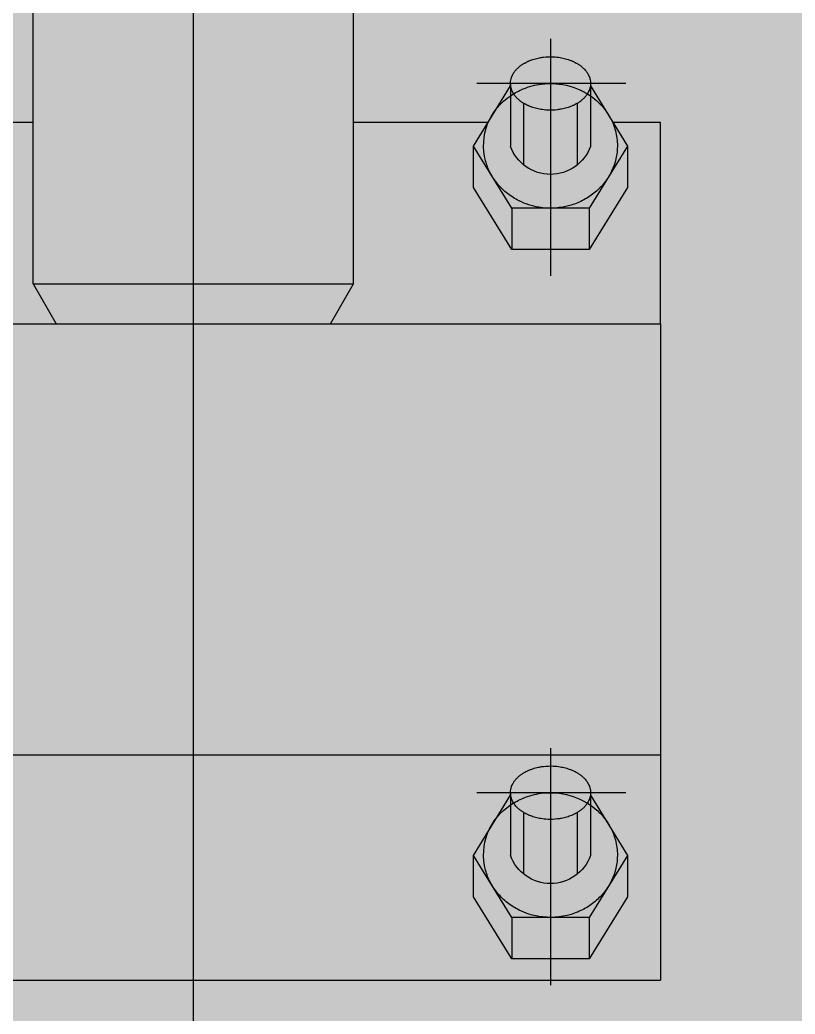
# Model space of a CAD drawing. Header units: millimetres. Extents: x 23077 to 36984, y -3880 to 22709.
# Drawn here: x 24560 to 24618.1, y 9001.3 to 9075.7 of the extents above; entities that cross this region are included whole.
import ezdxf

# ---------------------------------------------------------------- set-up
doc = ezdxf.new("R2010")
doc.units = ezdxf.units.MM
doc.set_wipeout_variables(frame=1)
doc.layers.add('LTM-1160-2', color=251, linetype='Continuous')
doc.layers.add('LTM-1160-2 Штрих', color=41, linetype='Continuous', lineweight=15)

# ---------------------------------------------------------------- blocks, each defined once
blk = doc.blocks.new('BLOCK-20160220.15365116')
at = {"color": 0, "linetype": 'ByBlock', "lineweight": -2, "transparency": 16777216}
blk.add_wipeout([(8535.082, 2429.14), (8535.082, 2429.14), (8527.854, 2433.293), (8520.089, 2436.327), (8511.96, 2438.175), (8503.647, 2438.795), (7678.888, 2438.795), (7678.888, 2438.795), (7658.494, 2434.95), (7640.902, 2423.942), (7628.526, 2407.283), (7623.066, 2387.261), (7623.066, 2387.261), (7586.426, 1929.262), (7586.426, 1929.262), (7588.705, 1908.39), (7598.51, 1889.825), (7614.464, 1876.175), (7634.322, 1869.36), (4949.049, 1872.295), (4949.049, 2130.795), (4580, 2130.795), (4709.285, 2615.795), (4715.049, 2615.795), (4715.049, 2805.795), (4845.049, 2805.795), (4845.049, 2865.795), (4985.049, 2865.795), (4985.049, 2805.795), (5115.049, 2805.795), (5115.049, 2615.795), (6380.049, 2615.795), (6380.049, 2791.424), (6490.049, 2791.424), (6490.049, 2615.795), (8609.399, 2615.795), (8619.564, 2615.795), (8634.564, 2615.795), (8634.564, 2545.795), (8638.312, 2564.095), (8668.623, 2451.364), (8555.084, 2404.922)], dxfattribs=at)
at = {"layer": 'LTM-1160-2 Штрих', "extrusion": (0, 0, -1)}
h = blk.add_hatch(color=256, dxfattribs=at)
h.dxf.hatch_style = 1
h.paths.add_polyline_path([(-4580, 2130.795), (-4709.285, 2615.795), (-4715.049, 2615.795), (-4715.049, 2805.795), (-4845.049, 2805.795), (-4845.049, 2865.795), (-4985.049, 2865.795), (-4985.049, 2805.795), (-5115.049, 2805.795), (-5115.049, 2615.795), (-6380.049, 2615.795), (-6380.049, 2791.424), (-6490.049, 2791.424), (-6490.049, 2615.795), (-8609.399, 2615.795), (-8619.564, 2615.795), (-8634.564, 2615.795), (-8634.564, 2545.795), (-8638.312, 2564.095), (-8668.623, 2451.364), (-8733.328, 2451.364), (-8918.901, 1758.795), (-8854.091, 1758.795), (-8855.536, 1753.795), (-8920.241, 1753.795), (-8920.154, 1308.795), (-8867.049, 1308.795), (-8867.049, 1095.795), (-8868.108, 1095.795), (-8868.108, 1094.295), (-8832.339, 1040.795), (-7716.021, 1040.795), (-7419.392, 1500.092), (-5311.049, 1500.092), (-5311.049, 1706.202), (-5311.049, 1870.092), (-4949.049, 1872.295), (-4949.049, 2130.795)])
edge = h.paths.add_edge_path(flags=16)
edge.add_arc((-8570.511, 1862.796), 126, 165, 238.45702, ccw=False)
edge.add_line((-8692.218, 1895.407), (-8557.739, 2397.289))
edge.add_line((-8557.739, 2397.289), (-8555.058, 2404.997))
edge.add_line((-8555.058, 2404.997), (-8560.623, 2335.484))
edge.add_arc((-8333.659, 2248.792), 242.957, 159.09487, 173.15807)
edge.add_line((-8574.886, 2277.735), (-8584.121, 2167.578))
edge.add_arc((-8300.831, 2149.53), 283.865, 176.35472, 190.82517)
edge.add_line((-8579.644, 2096.217), (-8602.563, 1807.004))
edge.add_arc((-8638.449, 1809.856), 36, 320.76907, 355.45645, ccw=False)
edge.add_line((-8610.564, 1787.088), (-8636.426, 1755.412))
edge = h.paths.add_edge_path(flags=16)
edge.add_line((-8620.09, 1746.96), (-8596.636, 1775.685))
edge.add_ellipse((-8638.465, 1809.838), major_axis=(-54, 0), ratio=1, start_angle=140.76907, end_angle=175.45645)
edge.add_line((-8584.634, 1805.56), (-8565.041, 2052.847))
edge.add_line((-8565.041, 2052.847), (-8535.492, 1995.402))
edge.add_line((-8535.492, 1995.402), (-8517.786, 1990.986))
edge.add_ellipse((-10907.769, 2401.603), major_axis=(-2425, 0), ratio=1, start_angle=170.251325, end_angle=180.661574)
edge.add_line((-8482.93, 2429.603), (-8500.908, 2428.022))
edge.add_ellipse((-7967.303, 1994.228), major_axis=(-687.685, 0), ratio=1, start_angle=320.890575, end_angle=326.291815)
edge.add_line((-8539.371, 2375.868), (-8535.082, 2429.14))
edge.add_ellipse((-8503.647, 2382.795), major_axis=(-56, 0), ratio=1, start_angle=270, end_angle=304.14888, ccw=False)
edge.add_line((-8503.647, 2438.795), (-7678.888, 2438.795))
edge.add_ellipse((-7678.888, 2382.795), major_axis=(-56, 0), ratio=1, start_angle=184.57392, end_angle=270, ccw=False)
edge.add_line((-7623.066, 2387.261), (-7586.426, 1929.262))
edge.add_ellipse((-7642.248, 1924.796), major_axis=(-56, 0), ratio=1, start_angle=98.13636, end_angle=184.57392, ccw=False)
edge.add_line((-7634.322, 1869.36), (-8552.678, 1738.064))
edge.add_ellipse((-8570.511, 1862.796), major_axis=(-126, 0), ratio=1, start_angle=66.82853, end_angle=98.13636, ccw=False)
at = {"color": 0, "linetype": 'ByBlock', "lineweight": -2, "transparency": 16777216}
for p, q in [((7590.449, 2527.606), (7590.449, 2735.878)), ((7578.456, 2585.295), (7578.456, 2623.795)), ((7578.456, 2585.295), (7578.456, 2623.795)), ((7578.456, 2585.295), (7578.456, 2623.795)), ((7578.456, 2585.295), (7578.456, 2623.795)), ((7602.456, 2585.295), (7602.456, 2623.795)), ((7602.456, 2585.295), (7602.456, 2623.795)), ((7602.456, 2585.295), (7602.456, 2623.795)), ((7602.456, 2585.295), (7602.456, 2623.795)), ((7563.699, 2603.616), (7563.699, 2585.894)), ((7563.699, 2603.616), (7563.699, 2585.894)), ((7563.699, 2603.616), (7563.699, 2585.894)), ((7563.699, 2603.616), (7563.699, 2585.894)), ((7563.7, 2603.629), (7563.7, 2585.907)), ((7563.7, 2603.629), (7563.7, 2585.907)), ((7558.067, 2600.295), (7569.221, 2600.295)), ((7558.067, 2600.295), (7569.221, 2600.295)), ((7560.699, 2600.295), (7560.699, 2595.601)), ((7560.699, 2600.295), (7560.699, 2595.601)), ((7560.699, 2600.295), (7560.699, 2595.601)), ((7560.699, 2600.295), (7560.699, 2595.601)), ((7563.7, 2600.895), (7563.7, 2598.601)), ((7563.7, 2600.895), (7563.7, 2598.601)), ((7566.699, 2600.295), (7566.699, 2595.601)), ((7566.699, 2600.295), (7566.699, 2595.601)), ((7566.699, 2600.295), (7566.699, 2595.601)), ((7566.699, 2600.295), (7566.699, 2595.601)), ((7560.699, 2600.112), (7557.925, 2595.601)), ((7560.699, 2600.112), (7557.925, 2595.601)), ((7560.699, 2600.112), (7557.925, 2595.601)), ((7560.699, 2600.112), (7557.925, 2595.601)), ((7569.475, 2595.601), (7566.699, 2600.113)), ((7569.475, 2595.601), (7566.699, 2600.113)), ((7569.475, 2595.601), (7566.699, 2600.113)), ((7569.475, 2595.601), (7566.699, 2600.113)), ((7561.699, 2598.805), (7561.699, 2594.192)), ((7561.699, 2598.805), (7561.699, 2594.192)), ((7561.699, 2598.805), (7561.699, 2594.192)), ((7561.699, 2598.805), (7561.699, 2594.192)), ((7565.699, 2594.191), (7565.699, 2598.763)), ((7565.699, 2594.191), (7565.699, 2598.763)), ((7565.699, 2594.191), (7565.699, 2598.763)), ((7565.699, 2594.191), (7565.699, 2598.763)), ((7563.7, 2598.601), (7563.7, 2595.601)), ((7563.7, 2598.601), (7563.7, 2595.601)), ((7555.449, 2597.382), (7559.02, 2597.382)), ((7555.449, 2582.295), (7555.449, 2597.382)), ((7555.449, 2597.382), (7559.02, 2597.382)), ((7555.449, 2582.295), (7555.449, 2597.382)), ((7555.449, 2582.295), (7555.449, 2597.382)), ((7555.449, 2597.382), (7559.02, 2597.382)), ((7555.449, 2582.295), (7555.449, 2597.382)), ((7555.449, 2597.382), (7559.02, 2597.382)), ((7568.379, 2597.382), (7578.449, 2597.382)), ((7568.379, 2597.382), (7578.449, 2597.382)), ((7568.379, 2597.382), (7578.449, 2597.382)), ((7568.379, 2597.382), (7578.449, 2597.382)), ((7602.449, 2597.382), (7609.02, 2597.382)), ((7602.449, 2597.382), (7609.02, 2597.382)), ((7602.449, 2597.382), (7609.02, 2597.382)), ((7602.449, 2597.382), (7609.02, 2597.382)), ((7557.925, 2595.601), (7557.925, 2592.501)), ((7557.925, 2595.601), (7560.812, 2590.959)), ((7557.925, 2595.601), (7557.925, 2592.501)), ((7557.925, 2595.601), (7560.812, 2590.959)), ((7557.925, 2595.601), (7560.812, 2590.959)), ((7557.925, 2595.601), (7557.925, 2592.501)), ((7557.925, 2595.601), (7560.812, 2590.959)), ((7557.925, 2595.601), (7557.925, 2592.501)), ((7563.7, 2595.601), (7563.7, 2592.601)), ((7563.7, 2595.601), (7563.7, 2592.601)), ((7566.587, 2590.959), (7569.475, 2595.601)), ((7566.587, 2590.959), (7569.475, 2595.601)), ((7566.587, 2590.959), (7569.475, 2595.601)), ((7566.587, 2590.959), (7569.475, 2595.601)), ((7569.475, 2592.501), (7569.475, 2595.601)), ((7569.475, 2592.501), (7569.475, 2595.601)), ((7569.475, 2592.501), (7569.475, 2595.601)), ((7569.475, 2592.501), (7569.475, 2595.601)), ((7557.925, 2592.501), (7560.812, 2587.859)), ((7557.925, 2592.501), (7560.812, 2587.859)), ((7557.925, 2592.501), (7560.812, 2587.859)), ((7557.925, 2592.501), (7560.812, 2587.859)), ((7563.7, 2592.601), (7563.7, 2590.359)), ((7563.7, 2592.601), (7563.7, 2590.359)), ((7566.587, 2587.859), (7569.475, 2592.501)), ((7566.587, 2587.859), (7569.475, 2592.501)), ((7566.587, 2587.859), (7569.475, 2592.501)), ((7566.587, 2587.859), (7569.475, 2592.501)), ((7560.812, 2590.959), (7560.812, 2587.859)), ((7560.812, 2590.959), (7566.587, 2590.959)), ((7560.812, 2590.959), (7560.812, 2587.859)), ((7560.812, 2590.959), (7566.587, 2590.959)), ((7560.812, 2590.959), (7566.587, 2590.959)), ((7560.812, 2590.959), (7560.812, 2587.859)), ((7560.812, 2590.959), (7566.587, 2590.959)), ((7560.812, 2590.959), (7560.812, 2587.859)), ((7566.587, 2590.959), (7566.587, 2587.859)), ((7566.587, 2590.959), (7566.587, 2587.859)), ((7566.587, 2590.959), (7566.587, 2587.859)), ((7566.587, 2590.959), (7566.587, 2587.859)), ((7560.812, 2587.859), (7566.587, 2587.859)), ((7560.812, 2587.859), (7566.587, 2587.859)), ((7560.812, 2587.859), (7566.587, 2587.859)), ((7560.812, 2587.859), (7566.587, 2587.859)), ((7580.188, 2582.295), (7578.456, 2585.295)), ((7602.456, 2585.295), (7578.456, 2585.295)), ((7580.188, 2582.295), (7578.456, 2585.295)), ((7602.456, 2585.295), (7578.456, 2585.295)), ((7602.456, 2585.295), (7578.456, 2585.295)), ((7580.188, 2582.295), (7578.456, 2585.295)), ((7602.456, 2585.295), (7578.456, 2585.295)), ((7580.188, 2582.295), (7578.456, 2585.295)), ((7602.456, 2585.295), (7600.724, 2582.295)), ((7602.456, 2585.295), (7600.724, 2582.295)), ((7602.456, 2585.295), (7600.724, 2582.295)), ((7602.456, 2585.295), (7600.724, 2582.295)), ((7625.449, 2582.295), (7555.449, 2582.295)), ((7555.449, 2582.295), (7555.449, 2533.153)), ((7625.449, 2582.295), (7555.449, 2582.295)), ((7555.449, 2582.295), (7555.449, 2533.153)), ((7555.449, 2582.295), (7555.449, 2533.153)), ((7625.449, 2582.295), (7555.449, 2582.295)), ((7555.449, 2582.295), (7555.449, 2533.153)), ((7625.449, 2582.295), (7555.449, 2582.295)), ((7600.724, 2582.295), (7580.188, 2582.295)), ((7600.724, 2582.295), (7580.188, 2582.295)), ((7600.724, 2582.295), (7580.188, 2582.295)), ((7600.724, 2582.295), (7580.188, 2582.295)), ((7563.699, 2550.529), (7563.699, 2532.807)), ((7563.699, 2550.529), (7563.699, 2532.807)), ((7563.699, 2550.516), (7563.699, 2532.794)), ((7563.699, 2550.516), (7563.699, 2532.794)), ((7625.449, 2550.038), (7555.449, 2550.038)), ((7625.449, 2550.038), (7555.449, 2550.038)), ((7625.449, 2550.038), (7555.449, 2550.038)), ((7625.449, 2550.038), (7555.449, 2550.038)), ((7563.699, 2547.795), (7563.699, 2545.501)), ((7563.699, 2547.795), (7563.699, 2545.501)), ((7560.699, 2547.012), (7557.924, 2542.501)), ((7560.699, 2547.012), (7557.924, 2542.501)), ((7560.699, 2547.012), (7557.924, 2542.501)), ((7560.699, 2547.012), (7557.924, 2542.501)), ((7558.066, 2547.195), (7569.221, 2547.195)), ((7558.066, 2547.195), (7569.221, 2547.195)), ((7560.699, 2547.195), (7560.699, 2542.501)), ((7560.699, 2547.195), (7560.699, 2542.501)), ((7560.699, 2547.195), (7560.699, 2542.501)), ((7560.699, 2547.195), (7560.699, 2542.501)), ((7566.699, 2547.195), (7566.699, 2542.501)), ((7566.699, 2547.195), (7566.699, 2542.501)), ((7566.699, 2547.195), (7566.699, 2542.501)), ((7566.699, 2547.195), (7566.699, 2542.501)), ((7569.474, 2542.501), (7566.699, 2547.013)), ((7569.474, 2542.501), (7566.699, 2547.013)), ((7569.474, 2542.501), (7566.699, 2547.013)), ((7569.474, 2542.501), (7566.699, 2547.013)), ((7561.699, 2545.705), (7561.699, 2541.092)), ((7561.699, 2545.705), (7561.699, 2541.092)), ((7561.699, 2545.705), (7561.699, 2541.092)), ((7561.699, 2545.705), (7561.699, 2541.092)), ((7563.699, 2545.501), (7563.699, 2542.501)), ((7563.699, 2545.501), (7563.699, 2542.501)), ((7565.699, 2541.091), (7565.699, 2545.663)), ((7565.699, 2541.091), (7565.699, 2545.663)), ((7565.699, 2541.091), (7565.699, 2545.663)), ((7565.699, 2541.091), (7565.699, 2545.663)), ((7557.924, 2542.501), (7557.924, 2539.401)), ((7557.924, 2542.501), (7560.812, 2537.859)), ((7557.924, 2542.501), (7557.924, 2539.401)), ((7557.924, 2542.501), (7560.812, 2537.859)), ((7557.924, 2542.501), (7560.812, 2537.859)), ((7557.924, 2542.501), (7557.924, 2539.401)), ((7557.924, 2542.501), (7560.812, 2537.859)), ((7557.924, 2542.501), (7557.924, 2539.401)), ((7563.699, 2542.501), (7563.699, 2539.501)), ((7563.699, 2542.501), (7563.699, 2539.501)), ((7566.587, 2537.859), (7569.474, 2542.501)), ((7566.587, 2537.859), (7569.474, 2542.501)), ((7566.587, 2537.859), (7569.474, 2542.501)), ((7566.587, 2537.859), (7569.474, 2542.501)), ((7569.474, 2539.401), (7569.474, 2542.501)), ((7569.474, 2539.401), (7569.474, 2542.501)), ((7569.474, 2539.401), (7569.474, 2542.501)), ((7569.474, 2539.401), (7569.474, 2542.501)), ((7557.924, 2539.401), (7560.812, 2534.759)), ((7557.924, 2539.401), (7560.812, 2534.759)), ((7557.924, 2539.401), (7560.812, 2534.759)), ((7557.924, 2539.401), (7560.812, 2534.759)), ((7563.699, 2539.501), (7563.699, 2537.259)), ((7563.699, 2539.501), (7563.699, 2537.259)), ((7566.587, 2534.759), (7569.474, 2539.401)), ((7566.587, 2534.759), (7569.474, 2539.401)), ((7566.587, 2534.759), (7569.474, 2539.401)), ((7566.587, 2534.759), (7569.474, 2539.401)), ((7560.812, 2537.859), (7560.812, 2534.759)), ((7560.812, 2537.859), (7566.587, 2537.859)), ((7560.812, 2537.859), (7560.812, 2534.759)), ((7560.812, 2537.859), (7566.587, 2537.859)), ((7560.812, 2537.859), (7566.587, 2537.859)), ((7560.812, 2537.859), (7560.812, 2534.759)), ((7560.812, 2537.859), (7566.587, 2537.859)), ((7560.812, 2537.859), (7560.812, 2534.759)), ((7566.587, 2537.859), (7566.587, 2534.759)), ((7566.587, 2537.859), (7566.587, 2534.759)), ((7566.587, 2537.859), (7566.587, 2534.759)), ((7566.587, 2537.859), (7566.587, 2534.759)), ((7560.812, 2534.759), (7566.587, 2534.759)), ((7560.812, 2534.759), (7566.587, 2534.759)), ((7560.812, 2534.759), (7566.587, 2534.759)), ((7560.812, 2534.759), (7566.587, 2534.759)), ((7625.449, 2533.153), (7555.449, 2533.153)), ((7625.449, 2533.153), (7555.449, 2533.153)), ((7625.449, 2533.153), (7555.449, 2533.153)), ((7625.449, 2533.153), (7555.449, 2533.153))]:
    blk.add_line(p, q, dxfattribs=at)
for points in [[(7566.699, 2600.295, 0.026396), (7566.692, 2600.436, 0.038394), (7566.654, 2600.643, 0.012852), (7566.633, 2600.713, 0.012429), (7566.609, 2600.781, 0.023813), (7566.552, 2600.915, 0.0231), (7566.48, 2601.046, 0.011148), (7566.438, 2601.111, 0.010685), (7566.394, 2601.175, 0.010241), (7566.347, 2601.236, 0.009821), (7566.297, 2601.295, 0.010119), (7566.242, 2601.357, 0.009693), (7566.184, 2601.416, 0.009276), (7566.124, 2601.473, 0.00887), (7566.061, 2601.528, 0.00848), (7565.997, 2601.581, 0.008728), (7565.927, 2601.635, 0.008392), (7565.854, 2601.687, 0.008061), (7565.78, 2601.736, 0.007738), (7565.705, 2601.783, 0.007425), (7565.628, 2601.827, 0.015061), (7565.46, 2601.915, 0.007125), (7565.374, 2601.955, 0.00689), (7565.287, 2601.992, 0.01351), (7565.106, 2602.062, 0.013145), (7564.917, 2602.123, 0.012512), (7564.725, 2602.175, 0.01241), (7564.524, 2602.218, 0.017968), (7564.22, 2602.265, 0.041), (7563.49, 2602.291, 0.029294), (7562.975, 2602.236, 0.012158), (7562.773, 2602.198, 0.012344), (7562.577, 2602.15, 0.012719), (7562.386, 2602.094, 0.013363), (7562.199, 2602.027, 0.00666), (7562.111, 2601.992, 0.00689), (7562.024, 2601.955, 0.007125), (7561.939, 2601.915, 0.014898), (7561.771, 2601.827, 0.007425), (7561.694, 2601.783, 0.007738), (7561.618, 2601.736, 0.008061), (7561.544, 2601.687, 0.008392), (7561.472, 2601.635, 0.008728), (7561.401, 2601.581, 0.00848), (7561.337, 2601.528, 0.00887), (7561.275, 2601.473, 0.009276), (7561.215, 2601.416, 0.009693), (7561.157, 2601.357, 0.019806), (7561.052, 2601.236, 0.010241), (7561.005, 2601.175, 0.010685), (7560.96, 2601.111, 0.011148), (7560.919, 2601.046, 0.02284), (7560.847, 2600.915, 0.023565), (7560.789, 2600.781, 0.012429), (7560.765, 2600.713, 0.025463), (7560.728, 2600.574, 0.038531), (7560.701, 2600.366, 0.065886), (7560.728, 2600.016, 0.025626), (7560.765, 2599.878, 0.012429), (7560.789, 2599.81, 0.023813), (7560.847, 2599.676, 0.0231), (7560.919, 2599.544, 0.011148), (7560.96, 2599.479, 0.010685), (7561.005, 2599.416, 0.010241), (7561.052, 2599.355, 0.009821), (7561.101, 2599.295, 0.010119), (7561.157, 2599.234, 0.009693), (7561.215, 2599.174, 0.009276), (7561.275, 2599.117, 0.00887), (7561.337, 2599.062, 0.00848), (7561.401, 2599.01, 0.008728), (7561.472, 2598.956, 0.008392), (7561.544, 2598.904, 0.008061), (7561.618, 2598.855, 0.007738), (7561.694, 2598.808, 0.007425), (7561.771, 2598.763, 0.015061), (7561.939, 2598.676, 0.007125), (7562.024, 2598.636, 0.00689), (7562.111, 2598.598, 0.01351), (7562.292, 2598.529, 0.013145), (7562.481, 2598.468, 0.012512), (7562.673, 2598.416, 0.01241), (7562.874, 2598.373, 0.017968), (7563.178, 2598.326, 0.041), (7563.908, 2598.3, 0.029294), (7564.423, 2598.355, 0.012158), (7564.625, 2598.393, 0.012344), (7564.821, 2598.441, 0.012719), (7565.012, 2598.497, 0.013363), (7565.199, 2598.563, 0.00666), (7565.287, 2598.598, 0.00689), (7565.374, 2598.636, 0.007125), (7565.46, 2598.676, 0.014898), (7565.628, 2598.763, 0.007425), (7565.705, 2598.808, 0.007738), (7565.78, 2598.855, 0.008061), (7565.854, 2598.904, 0.008392), (7565.927, 2598.956, 0.008728), (7565.997, 2599.01, 0.00848), (7566.061, 2599.062, 0.00887), (7566.124, 2599.117, 0.009276), (7566.184, 2599.174, 0.009693), (7566.242, 2599.234, 0.019806), (7566.347, 2599.355, 0.010241), (7566.394, 2599.416, 0.010685), (7566.438, 2599.479, 0.011148), (7566.48, 2599.544, 0.02284), (7566.552, 2599.676, 0.023565), (7566.609, 2599.81, 0.012429), (7566.633, 2599.878, 0.025463), (7566.67, 2600.016, 0.038531), (7566.697, 2600.225, 0.013267)], [(7566.699, 2600.295, 0.026396), (7566.692, 2600.436, 0.038394), (7566.654, 2600.643, 0.012852), (7566.633, 2600.713, 0.012429), (7566.609, 2600.781, 0.023813), (7566.552, 2600.915, 0.0231), (7566.48, 2601.046, 0.011148), (7566.438, 2601.111, 0.010685), (7566.394, 2601.175, 0.010241), (7566.347, 2601.236, 0.009821), (7566.297, 2601.295, 0.010119), (7566.242, 2601.357, 0.009693), (7566.184, 2601.416, 0.009276), (7566.124, 2601.473, 0.00887), (7566.061, 2601.528, 0.00848), (7565.997, 2601.581, 0.008728), (7565.927, 2601.635, 0.008392), (7565.854, 2601.687, 0.008061), (7565.78, 2601.736, 0.007738), (7565.705, 2601.783, 0.007425), (7565.628, 2601.827, 0.015061), (7565.46, 2601.915, 0.007125), (7565.374, 2601.955, 0.00689), (7565.287, 2601.992, 0.01351), (7565.106, 2602.062, 0.013145), (7564.917, 2602.123, 0.012512), (7564.725, 2602.175, 0.01241), (7564.524, 2602.218, 0.017968), (7564.22, 2602.265, 0.041), (7563.49, 2602.291, 0.029294), (7562.975, 2602.236, 0.012158), (7562.773, 2602.198, 0.012344), (7562.577, 2602.15, 0.012719), (7562.386, 2602.094, 0.013363), (7562.199, 2602.027, 0.00666), (7562.111, 2601.992, 0.00689), (7562.024, 2601.955, 0.007125), (7561.939, 2601.915, 0.014898), (7561.771, 2601.827, 0.007425), (7561.694, 2601.783, 0.007738), (7561.618, 2601.736, 0.008061), (7561.544, 2601.687, 0.008392), (7561.472, 2601.635, 0.008728), (7561.401, 2601.581, 0.00848), (7561.337, 2601.528, 0.00887), (7561.275, 2601.473, 0.009276), (7561.215, 2601.416, 0.009693), (7561.157, 2601.357, 0.019806), (7561.052, 2601.236, 0.010241), (7561.005, 2601.175, 0.010685), (7560.96, 2601.111, 0.011148), (7560.919, 2601.046, 0.02284), (7560.847, 2600.915, 0.023565), (7560.789, 2600.781, 0.012429), (7560.765, 2600.713, 0.025463), (7560.728, 2600.574, 0.038531), (7560.701, 2600.366, 0.065886), (7560.728, 2600.016, 0.025626), (7560.765, 2599.878, 0.012429), (7560.789, 2599.81, 0.023813), (7560.847, 2599.676, 0.0231), (7560.919, 2599.544, 0.011148), (7560.96, 2599.479, 0.010685), (7561.005, 2599.416, 0.010241), (7561.052, 2599.355, 0.009821), (7561.101, 2599.295, 0.010119), (7561.157, 2599.234, 0.009693), (7561.215, 2599.174, 0.009276), (7561.275, 2599.117, 0.00887), (7561.337, 2599.062, 0.00848), (7561.401, 2599.01, 0.008728), (7561.472, 2598.956, 0.008392), (7561.544, 2598.904, 0.008061), (7561.618, 2598.855, 0.007738), (7561.694, 2598.808, 0.007425), (7561.771, 2598.763, 0.015061), (7561.939, 2598.676, 0.007125), (7562.024, 2598.636, 0.00689), (7562.111, 2598.598, 0.01351), (7562.292, 2598.529, 0.013145), (7562.481, 2598.468, 0.012512), (7562.673, 2598.416, 0.01241), (7562.874, 2598.373, 0.017968), (7563.178, 2598.326, 0.041), (7563.908, 2598.3, 0.029294), (7564.423, 2598.355, 0.012158), (7564.625, 2598.393, 0.012344), (7564.821, 2598.441, 0.012719), (7565.012, 2598.497, 0.013363), (7565.199, 2598.563, 0.00666), (7565.287, 2598.598, 0.00689), (7565.374, 2598.636, 0.007125), (7565.46, 2598.676, 0.014898), (7565.628, 2598.763, 0.007425), (7565.705, 2598.808, 0.007738), (7565.78, 2598.855, 0.008061), (7565.854, 2598.904, 0.008392), (7565.927, 2598.956, 0.008728), (7565.997, 2599.01, 0.00848), (7566.061, 2599.062, 0.00887), (7566.124, 2599.117, 0.009276), (7566.184, 2599.174, 0.009693), (7566.242, 2599.234, 0.019806), (7566.347, 2599.355, 0.010241), (7566.394, 2599.416, 0.010685), (7566.438, 2599.479, 0.011148), (7566.48, 2599.544, 0.02284), (7566.552, 2599.676, 0.023565), (7566.609, 2599.81, 0.012429), (7566.633, 2599.878, 0.025463), (7566.67, 2600.016, 0.038531), (7566.697, 2600.225, 0.013267)], [(7566.699, 2600.295, 0.026396), (7566.692, 2600.436, 0.038394), (7566.654, 2600.643, 0.012852), (7566.633, 2600.713, 0.012429), (7566.609, 2600.781, 0.023813), (7566.552, 2600.915, 0.0231), (7566.48, 2601.046, 0.011148), (7566.438, 2601.111, 0.010685), (7566.394, 2601.175, 0.010241), (7566.347, 2601.236, 0.009821), (7566.297, 2601.295, 0.010119), (7566.242, 2601.357, 0.009693), (7566.184, 2601.416, 0.009276), (7566.124, 2601.473, 0.00887), (7566.061, 2601.528, 0.00848), (7565.997, 2601.581, 0.008728), (7565.927, 2601.635, 0.008392), (7565.854, 2601.687, 0.008061), (7565.78, 2601.736, 0.007738), (7565.705, 2601.783, 0.007425), (7565.628, 2601.827, 0.015061), (7565.46, 2601.915, 0.007125), (7565.374, 2601.955, 0.00689), (7565.287, 2601.992, 0.01351), (7565.106, 2602.062, 0.013145), (7564.917, 2602.123, 0.012512), (7564.725, 2602.175, 0.01241), (7564.524, 2602.218, 0.017968), (7564.22, 2602.265, 0.041), (7563.49, 2602.291, 0.029294), (7562.975, 2602.236, 0.012158), (7562.773, 2602.198, 0.012344), (7562.577, 2602.15, 0.012719), (7562.386, 2602.094, 0.013363), (7562.199, 2602.027, 0.00666), (7562.111, 2601.992, 0.00689), (7562.024, 2601.955, 0.007125), (7561.939, 2601.915, 0.014898), (7561.771, 2601.827, 0.007425), (7561.694, 2601.783, 0.007738), (7561.618, 2601.736, 0.008061), (7561.544, 2601.687, 0.008392), (7561.472, 2601.635, 0.008728), (7561.401, 2601.581, 0.00848), (7561.337, 2601.528, 0.00887), (7561.275, 2601.473, 0.009276), (7561.215, 2601.416, 0.009693), (7561.157, 2601.357, 0.019806), (7561.052, 2601.236, 0.010241), (7561.005, 2601.175, 0.010685), (7560.96, 2601.111, 0.011148), (7560.919, 2601.046, 0.02284), (7560.847, 2600.915, 0.023565), (7560.789, 2600.781, 0.012429), (7560.765, 2600.713, 0.025463), (7560.728, 2600.574, 0.038531), (7560.701, 2600.366, 0.065886), (7560.728, 2600.016, 0.025626), (7560.765, 2599.878, 0.012429), (7560.789, 2599.81, 0.023813), (7560.847, 2599.676, 0.0231), (7560.919, 2599.544, 0.011148), (7560.96, 2599.479, 0.010685), (7561.005, 2599.416, 0.010241), (7561.052, 2599.355, 0.009821), (7561.101, 2599.295, 0.010119), (7561.157, 2599.234, 0.009693), (7561.215, 2599.174, 0.009276), (7561.275, 2599.117, 0.00887), (7561.337, 2599.062, 0.00848), (7561.401, 2599.01, 0.008728), (7561.472, 2598.956, 0.008392), (7561.544, 2598.904, 0.008061), (7561.618, 2598.855, 0.007738), (7561.694, 2598.808, 0.007425), (7561.771, 2598.763, 0.015061), (7561.939, 2598.676, 0.007125), (7562.024, 2598.636, 0.00689), (7562.111, 2598.598, 0.01351), (7562.292, 2598.529, 0.013145), (7562.481, 2598.468, 0.012512), (7562.673, 2598.416, 0.01241), (7562.874, 2598.373, 0.017968), (7563.178, 2598.326, 0.041), (7563.908, 2598.3, 0.029294), (7564.423, 2598.355, 0.012158), (7564.625, 2598.393, 0.012344), (7564.821, 2598.441, 0.012719), (7565.012, 2598.497, 0.013363), (7565.199, 2598.563, 0.00666), (7565.287, 2598.598, 0.00689), (7565.374, 2598.636, 0.007125), (7565.46, 2598.676, 0.014898), (7565.628, 2598.763, 0.007425), (7565.705, 2598.808, 0.007738), (7565.78, 2598.855, 0.008061), (7565.854, 2598.904, 0.008392), (7565.927, 2598.956, 0.008728), (7565.997, 2599.01, 0.00848), (7566.061, 2599.062, 0.00887), (7566.124, 2599.117, 0.009276), (7566.184, 2599.174, 0.009693), (7566.242, 2599.234, 0.019806), (7566.347, 2599.355, 0.010241), (7566.394, 2599.416, 0.010685), (7566.438, 2599.479, 0.011148), (7566.48, 2599.544, 0.02284), (7566.552, 2599.676, 0.023565), (7566.609, 2599.81, 0.012429), (7566.633, 2599.878, 0.025463), (7566.67, 2600.016, 0.038531), (7566.697, 2600.225, 0.013267)], [(7566.699, 2600.295, 0.026396), (7566.692, 2600.436, 0.038394), (7566.654, 2600.643, 0.012852), (7566.633, 2600.713, 0.012429), (7566.609, 2600.781, 0.023813), (7566.552, 2600.915, 0.0231), (7566.48, 2601.046, 0.011148), (7566.438, 2601.111, 0.010685), (7566.394, 2601.175, 0.010241), (7566.347, 2601.236, 0.009821), (7566.297, 2601.295, 0.010119), (7566.242, 2601.357, 0.009693), (7566.184, 2601.416, 0.009276), (7566.124, 2601.473, 0.00887), (7566.061, 2601.528, 0.00848), (7565.997, 2601.581, 0.008728), (7565.927, 2601.635, 0.008392), (7565.854, 2601.687, 0.008061), (7565.78, 2601.736, 0.007738), (7565.705, 2601.783, 0.007425), (7565.628, 2601.827, 0.015061), (7565.46, 2601.915, 0.007125), (7565.374, 2601.955, 0.00689), (7565.287, 2601.992, 0.01351), (7565.106, 2602.062, 0.013145), (7564.917, 2602.123, 0.012512), (7564.725, 2602.175, 0.01241), (7564.524, 2602.218, 0.017968), (7564.22, 2602.265, 0.041), (7563.49, 2602.291, 0.029294), (7562.975, 2602.236, 0.012158), (7562.773, 2602.198, 0.012344), (7562.577, 2602.15, 0.012719), (7562.386, 2602.094, 0.013363), (7562.199, 2602.027, 0.00666), (7562.111, 2601.992, 0.00689), (7562.024, 2601.955, 0.007125), (7561.939, 2601.915, 0.014898), (7561.771, 2601.827, 0.007425), (7561.694, 2601.783, 0.007738), (7561.618, 2601.736, 0.008061), (7561.544, 2601.687, 0.008392), (7561.472, 2601.635, 0.008728), (7561.401, 2601.581, 0.00848), (7561.337, 2601.528, 0.00887), (7561.275, 2601.473, 0.009276), (7561.215, 2601.416, 0.009693), (7561.157, 2601.357, 0.019806), (7561.052, 2601.236, 0.010241), (7561.005, 2601.175, 0.010685), (7560.96, 2601.111, 0.011148), (7560.919, 2601.046, 0.02284), (7560.847, 2600.915, 0.023565), (7560.789, 2600.781, 0.012429), (7560.765, 2600.713, 0.025463), (7560.728, 2600.574, 0.038531), (7560.701, 2600.366, 0.065886), (7560.728, 2600.016, 0.025626), (7560.765, 2599.878, 0.012429), (7560.789, 2599.81, 0.023813), (7560.847, 2599.676, 0.0231), (7560.919, 2599.544, 0.011148), (7560.96, 2599.479, 0.010685), (7561.005, 2599.416, 0.010241), (7561.052, 2599.355, 0.009821), (7561.101, 2599.295, 0.010119), (7561.157, 2599.234, 0.009693), (7561.215, 2599.174, 0.009276), (7561.275, 2599.117, 0.00887), (7561.337, 2599.062, 0.00848), (7561.401, 2599.01, 0.008728), (7561.472, 2598.956, 0.008392), (7561.544, 2598.904, 0.008061), (7561.618, 2598.855, 0.007738), (7561.694, 2598.808, 0.007425), (7561.771, 2598.763, 0.015061), (7561.939, 2598.676, 0.007125), (7562.024, 2598.636, 0.00689), (7562.111, 2598.598, 0.01351), (7562.292, 2598.529, 0.013145), (7562.481, 2598.468, 0.012512), (7562.673, 2598.416, 0.01241), (7562.874, 2598.373, 0.017968), (7563.178, 2598.326, 0.041), (7563.908, 2598.3, 0.029294), (7564.423, 2598.355, 0.012158), (7564.625, 2598.393, 0.012344), (7564.821, 2598.441, 0.012719), (7565.012, 2598.497, 0.013363), (7565.199, 2598.563, 0.00666), (7565.287, 2598.598, 0.00689), (7565.374, 2598.636, 0.007125), (7565.46, 2598.676, 0.014898), (7565.628, 2598.763, 0.007425), (7565.705, 2598.808, 0.007738), (7565.78, 2598.855, 0.008061), (7565.854, 2598.904, 0.008392), (7565.927, 2598.956, 0.008728), (7565.997, 2599.01, 0.00848), (7566.061, 2599.062, 0.00887), (7566.124, 2599.117, 0.009276), (7566.184, 2599.174, 0.009693), (7566.242, 2599.234, 0.019806), (7566.347, 2599.355, 0.010241), (7566.394, 2599.416, 0.010685), (7566.438, 2599.479, 0.011148), (7566.48, 2599.544, 0.02284), (7566.552, 2599.676, 0.023565), (7566.609, 2599.81, 0.012429), (7566.633, 2599.878, 0.025463), (7566.67, 2600.016, 0.038531), (7566.697, 2600.225, 0.013267)], [(7558.689, 2595.627, 0.112644), (7559.122, 2593.728, 0.054485), (7559.646, 2592.882, 0.052983), (7560.347, 2592.158, 0.051433), (7561.194, 2591.585, 0.050161), (7562.152, 2591.187, 0.11486), (7564.57, 2591.03, 0.073938), (7566.051, 2591.505, 0.050691), (7566.921, 2592.051, 0.052033), (7567.648, 2592.753, 0.053605), (7568.203, 2593.58, 0.055043), (7568.561, 2594.497, 0.328131), (7566.644, 2599.404, 0.050739), (7565.737, 2599.892, 0.066087), (7564.397, 2600.25, 0.206681), (7560.347, 2599.097, 0.052305), (7559.646, 2598.372, 0.044849), (7559.196, 2597.674, 0.055043), (7558.838, 2596.757, 0.065409)], [(7558.689, 2595.627, 0.112644), (7559.122, 2593.728, 0.054485), (7559.646, 2592.882, 0.052983), (7560.347, 2592.158, 0.051433), (7561.194, 2591.585, 0.050161), (7562.152, 2591.187, 0.11486), (7564.57, 2591.03, 0.073938), (7566.051, 2591.505, 0.050691), (7566.921, 2592.051, 0.052033), (7567.648, 2592.753, 0.053605), (7568.203, 2593.58, 0.055043), (7568.561, 2594.497, 0.328131), (7566.644, 2599.404, 0.050739), (7565.737, 2599.892, 0.066087), (7564.397, 2600.25, 0.206681), (7560.347, 2599.097, 0.052305), (7559.646, 2598.372, 0.044849), (7559.196, 2597.674, 0.055043), (7558.838, 2596.757, 0.065409)], [(7558.689, 2595.627, 0.112644), (7559.122, 2593.728, 0.054485), (7559.646, 2592.882, 0.052983), (7560.347, 2592.158, 0.051433), (7561.194, 2591.585, 0.050161), (7562.152, 2591.187, 0.11486), (7564.57, 2591.03, 0.073938), (7566.051, 2591.505, 0.050691), (7566.921, 2592.051, 0.052033), (7567.648, 2592.753, 0.053605), (7568.203, 2593.58, 0.055043), (7568.561, 2594.497, 0.328131), (7566.644, 2599.404, 0.050739), (7565.737, 2599.892, 0.066087), (7564.397, 2600.25, 0.206681), (7560.347, 2599.097, 0.052305), (7559.646, 2598.372, 0.044849), (7559.196, 2597.674, 0.055043), (7558.838, 2596.757, 0.065409)], [(7558.689, 2595.627, 0.112644), (7559.122, 2593.728, 0.054485), (7559.646, 2592.882, 0.052983), (7560.347, 2592.158, 0.051433), (7561.194, 2591.585, 0.050161), (7562.152, 2591.187, 0.11486), (7564.57, 2591.03, 0.073938), (7566.051, 2591.505, 0.050691), (7566.921, 2592.051, 0.052033), (7567.648, 2592.753, 0.053605), (7568.203, 2593.58, 0.055043), (7568.561, 2594.497, 0.328131), (7566.644, 2599.404, 0.050739), (7565.737, 2599.892, 0.066087), (7564.397, 2600.25, 0.206681), (7560.347, 2599.097, 0.052305), (7559.646, 2598.372, 0.044849), (7559.196, 2597.674, 0.055043), (7558.838, 2596.757, 0.065409)], [(7566.699, 2547.195, 0.026396), (7566.691, 2547.336, 0.038394), (7566.653, 2547.543, 0.012852), (7566.633, 2547.613, 0.012429), (7566.609, 2547.681, 0.023813), (7566.551, 2547.815, 0.0231), (7566.479, 2547.946, 0.011148), (7566.438, 2548.011, 0.010685), (7566.393, 2548.075, 0.010241), (7566.346, 2548.136, 0.009821), (7566.297, 2548.195, 0.010119), (7566.241, 2548.257, 0.009693), (7566.183, 2548.316, 0.009276), (7566.123, 2548.373, 0.00887), (7566.061, 2548.428, 0.00848), (7565.997, 2548.481, 0.008728), (7565.926, 2548.535, 0.008392), (7565.854, 2548.587, 0.008061), (7565.78, 2548.636, 0.007738), (7565.704, 2548.683, 0.007425), (7565.627, 2548.727, 0.015061), (7565.459, 2548.815, 0.007125), (7565.373, 2548.855, 0.00689), (7565.287, 2548.892, 0.01351), (7565.106, 2548.962, 0.013145), (7564.917, 2549.023, 0.012512), (7564.725, 2549.075, 0.01241), (7564.524, 2549.118, 0.017968), (7564.22, 2549.165, 0.041), (7563.49, 2549.191, 0.029294), (7562.974, 2549.136, 0.012158), (7562.773, 2549.098, 0.012344), (7562.576, 2549.05, 0.012719), (7562.386, 2548.994, 0.013363), (7562.199, 2548.927, 0.00666), (7562.111, 2548.892, 0.00689), (7562.024, 2548.855, 0.007125), (7561.938, 2548.815, 0.014898), (7561.77, 2548.727, 0.007425), (7561.693, 2548.683, 0.007738), (7561.618, 2548.636, 0.008061), (7561.544, 2548.587, 0.008392), (7561.471, 2548.535, 0.008728), (7561.401, 2548.481, 0.00848), (7561.337, 2548.428, 0.00887), (7561.274, 2548.373, 0.009276), (7561.214, 2548.316, 0.009693), (7561.156, 2548.257, 0.019806), (7561.051, 2548.136, 0.010241), (7561.004, 2548.075, 0.010685), (7560.96, 2548.011, 0.011148), (7560.918, 2547.946, 0.02284), (7560.846, 2547.815, 0.023565), (7560.789, 2547.681, 0.012429), (7560.765, 2547.613, 0.025463), (7560.728, 2547.474, 0.038531), (7560.701, 2547.266, 0.065886), (7560.728, 2546.916, 0.025626), (7560.765, 2546.778, 0.012429), (7560.789, 2546.71, 0.023813), (7560.846, 2546.576, 0.0231), (7560.918, 2546.444, 0.011148), (7560.96, 2546.379, 0.010685), (7561.004, 2546.316, 0.010241), (7561.051, 2546.255, 0.009821), (7561.101, 2546.195, 0.010119), (7561.156, 2546.134, 0.009693), (7561.214, 2546.074, 0.009276), (7561.274, 2546.017, 0.00887), (7561.337, 2545.962, 0.00848), (7561.401, 2545.91, 0.008728), (7561.471, 2545.856, 0.008392), (7561.544, 2545.804, 0.008061), (7561.618, 2545.755, 0.007738), (7561.693, 2545.708, 0.007425), (7561.77, 2545.663, 0.015061), (7561.938, 2545.576, 0.007125), (7562.024, 2545.536, 0.00689), (7562.111, 2545.498, 0.01351), (7562.292, 2545.429, 0.013145), (7562.481, 2545.368, 0.012512), (7562.673, 2545.316, 0.01241), (7562.873, 2545.273, 0.017968), (7563.178, 2545.226, 0.041), (7563.908, 2545.2, 0.029294), (7564.423, 2545.255, 0.012158), (7564.625, 2545.293, 0.012344), (7564.821, 2545.341, 0.012719), (7565.011, 2545.397, 0.013363), (7565.199, 2545.463, 0.00666), (7565.287, 2545.498, 0.00689), (7565.373, 2545.536, 0.007125), (7565.459, 2545.576, 0.014898), (7565.627, 2545.663, 0.007425), (7565.704, 2545.708, 0.007738), (7565.78, 2545.755, 0.008061), (7565.854, 2545.804, 0.008392), (7565.926, 2545.856, 0.008728), (7565.997, 2545.91, 0.00848), (7566.061, 2545.962, 0.00887), (7566.123, 2546.017, 0.009276), (7566.183, 2546.074, 0.009693), (7566.241, 2546.134, 0.019806), (7566.346, 2546.255, 0.010241), (7566.393, 2546.316, 0.010685), (7566.438, 2546.379, 0.011148), (7566.479, 2546.444, 0.02284), (7566.551, 2546.576, 0.023565), (7566.609, 2546.71, 0.012429), (7566.633, 2546.778, 0.025463), (7566.669, 2546.916, 0.038531), (7566.697, 2547.125, 0.013267)], [(7566.699, 2547.195, 0.026396), (7566.691, 2547.336, 0.038394), (7566.653, 2547.543, 0.012852), (7566.633, 2547.613, 0.012429), (7566.609, 2547.681, 0.023813), (7566.551, 2547.815, 0.0231), (7566.479, 2547.946, 0.011148), (7566.438, 2548.011, 0.010685), (7566.393, 2548.075, 0.010241), (7566.346, 2548.136, 0.009821), (7566.297, 2548.195, 0.010119), (7566.241, 2548.257, 0.009693), (7566.183, 2548.316, 0.009276), (7566.123, 2548.373, 0.00887), (7566.061, 2548.428, 0.00848), (7565.997, 2548.481, 0.008728), (7565.926, 2548.535, 0.008392), (7565.854, 2548.587, 0.008061), (7565.78, 2548.636, 0.007738), (7565.704, 2548.683, 0.007425), (7565.627, 2548.727, 0.015061), (7565.459, 2548.815, 0.007125), (7565.373, 2548.855, 0.00689), (7565.287, 2548.892, 0.01351), (7565.106, 2548.962, 0.013145), (7564.917, 2549.023, 0.012512), (7564.725, 2549.075, 0.01241), (7564.524, 2549.118, 0.017968), (7564.22, 2549.165, 0.041), (7563.49, 2549.191, 0.029294), (7562.974, 2549.136, 0.012158), (7562.773, 2549.098, 0.012344), (7562.576, 2549.05, 0.012719), (7562.386, 2548.994, 0.013363), (7562.199, 2548.927, 0.00666), (7562.111, 2548.892, 0.00689), (7562.024, 2548.855, 0.007125), (7561.938, 2548.815, 0.014898), (7561.77, 2548.727, 0.007425), (7561.693, 2548.683, 0.007738), (7561.618, 2548.636, 0.008061), (7561.544, 2548.587, 0.008392), (7561.471, 2548.535, 0.008728), (7561.401, 2548.481, 0.00848), (7561.337, 2548.428, 0.00887), (7561.274, 2548.373, 0.009276), (7561.214, 2548.316, 0.009693), (7561.156, 2548.257, 0.019806), (7561.051, 2548.136, 0.010241), (7561.004, 2548.075, 0.010685), (7560.96, 2548.011, 0.011148), (7560.918, 2547.946, 0.02284), (7560.846, 2547.815, 0.023565), (7560.789, 2547.681, 0.012429), (7560.765, 2547.613, 0.025463), (7560.728, 2547.474, 0.038531), (7560.701, 2547.266, 0.065886), (7560.728, 2546.916, 0.025626), (7560.765, 2546.778, 0.012429), (7560.789, 2546.71, 0.023813), (7560.846, 2546.576, 0.0231), (7560.918, 2546.444, 0.011148), (7560.96, 2546.379, 0.010685), (7561.004, 2546.316, 0.010241), (7561.051, 2546.255, 0.009821), (7561.101, 2546.195, 0.010119), (7561.156, 2546.134, 0.009693), (7561.214, 2546.074, 0.009276), (7561.274, 2546.017, 0.00887), (7561.337, 2545.962, 0.00848), (7561.401, 2545.91, 0.008728), (7561.471, 2545.856, 0.008392), (7561.544, 2545.804, 0.008061), (7561.618, 2545.755, 0.007738), (7561.693, 2545.708, 0.007425), (7561.77, 2545.663, 0.015061), (7561.938, 2545.576, 0.007125), (7562.024, 2545.536, 0.00689), (7562.111, 2545.498, 0.01351), (7562.292, 2545.429, 0.013145), (7562.481, 2545.368, 0.012512), (7562.673, 2545.316, 0.01241), (7562.873, 2545.273, 0.017968), (7563.178, 2545.226, 0.041), (7563.908, 2545.2, 0.029294), (7564.423, 2545.255, 0.012158), (7564.625, 2545.293, 0.012344), (7564.821, 2545.341, 0.012719), (7565.011, 2545.397, 0.013363), (7565.199, 2545.463, 0.00666), (7565.287, 2545.498, 0.00689), (7565.373, 2545.536, 0.007125), (7565.459, 2545.576, 0.014898), (7565.627, 2545.663, 0.007425), (7565.704, 2545.708, 0.007738), (7565.78, 2545.755, 0.008061), (7565.854, 2545.804, 0.008392), (7565.926, 2545.856, 0.008728), (7565.997, 2545.91, 0.00848), (7566.061, 2545.962, 0.00887), (7566.123, 2546.017, 0.009276), (7566.183, 2546.074, 0.009693), (7566.241, 2546.134, 0.019806), (7566.346, 2546.255, 0.010241), (7566.393, 2546.316, 0.010685), (7566.438, 2546.379, 0.011148), (7566.479, 2546.444, 0.02284), (7566.551, 2546.576, 0.023565), (7566.609, 2546.71, 0.012429), (7566.633, 2546.778, 0.025463), (7566.669, 2546.916, 0.038531), (7566.697, 2547.125, 0.013267)], [(7566.699, 2547.195, 0.026396), (7566.691, 2547.336, 0.038394), (7566.653, 2547.543, 0.012852), (7566.633, 2547.613, 0.012429), (7566.609, 2547.681, 0.023813), (7566.551, 2547.815, 0.0231), (7566.479, 2547.946, 0.011148), (7566.438, 2548.011, 0.010685), (7566.393, 2548.075, 0.010241), (7566.346, 2548.136, 0.009821), (7566.297, 2548.195, 0.010119), (7566.241, 2548.257, 0.009693), (7566.183, 2548.316, 0.009276), (7566.123, 2548.373, 0.00887), (7566.061, 2548.428, 0.00848), (7565.997, 2548.481, 0.008728), (7565.926, 2548.535, 0.008392), (7565.854, 2548.587, 0.008061), (7565.78, 2548.636, 0.007738), (7565.704, 2548.683, 0.007425), (7565.627, 2548.727, 0.015061), (7565.459, 2548.815, 0.007125), (7565.373, 2548.855, 0.00689), (7565.287, 2548.892, 0.01351), (7565.106, 2548.962, 0.013145), (7564.917, 2549.023, 0.012512), (7564.725, 2549.075, 0.01241), (7564.524, 2549.118, 0.017968), (7564.22, 2549.165, 0.041), (7563.49, 2549.191, 0.029294), (7562.974, 2549.136, 0.012158), (7562.773, 2549.098, 0.012344), (7562.576, 2549.05, 0.012719), (7562.386, 2548.994, 0.013363), (7562.199, 2548.927, 0.00666), (7562.111, 2548.892, 0.00689), (7562.024, 2548.855, 0.007125), (7561.938, 2548.815, 0.014898), (7561.77, 2548.727, 0.007425), (7561.693, 2548.683, 0.007738), (7561.618, 2548.636, 0.008061), (7561.544, 2548.587, 0.008392), (7561.471, 2548.535, 0.008728), (7561.401, 2548.481, 0.00848), (7561.337, 2548.428, 0.00887), (7561.274, 2548.373, 0.009276), (7561.214, 2548.316, 0.009693), (7561.156, 2548.257, 0.019806), (7561.051, 2548.136, 0.010241), (7561.004, 2548.075, 0.010685), (7560.96, 2548.011, 0.011148), (7560.918, 2547.946, 0.02284), (7560.846, 2547.815, 0.023565), (7560.789, 2547.681, 0.012429), (7560.765, 2547.613, 0.025463), (7560.728, 2547.474, 0.038531), (7560.701, 2547.266, 0.065886), (7560.728, 2546.916, 0.025626), (7560.765, 2546.778, 0.012429), (7560.789, 2546.71, 0.023813), (7560.846, 2546.576, 0.0231), (7560.918, 2546.444, 0.011148), (7560.96, 2546.379, 0.010685), (7561.004, 2546.316, 0.010241), (7561.051, 2546.255, 0.009821), (7561.101, 2546.195, 0.010119), (7561.156, 2546.134, 0.009693), (7561.214, 2546.074, 0.009276), (7561.274, 2546.017, 0.00887), (7561.337, 2545.962, 0.00848), (7561.401, 2545.91, 0.008728), (7561.471, 2545.856, 0.008392), (7561.544, 2545.804, 0.008061), (7561.618, 2545.755, 0.007738), (7561.693, 2545.708, 0.007425), (7561.77, 2545.663, 0.015061), (7561.938, 2545.576, 0.007125), (7562.024, 2545.536, 0.00689), (7562.111, 2545.498, 0.01351), (7562.292, 2545.429, 0.013145), (7562.481, 2545.368, 0.012512), (7562.673, 2545.316, 0.01241), (7562.873, 2545.273, 0.017968), (7563.178, 2545.226, 0.041), (7563.908, 2545.2, 0.029294), (7564.423, 2545.255, 0.012158), (7564.625, 2545.293, 0.012344), (7564.821, 2545.341, 0.012719), (7565.011, 2545.397, 0.013363), (7565.199, 2545.463, 0.00666), (7565.287, 2545.498, 0.00689), (7565.373, 2545.536, 0.007125), (7565.459, 2545.576, 0.014898), (7565.627, 2545.663, 0.007425), (7565.704, 2545.708, 0.007738), (7565.78, 2545.755, 0.008061), (7565.854, 2545.804, 0.008392), (7565.926, 2545.856, 0.008728), (7565.997, 2545.91, 0.00848), (7566.061, 2545.962, 0.00887), (7566.123, 2546.017, 0.009276), (7566.183, 2546.074, 0.009693), (7566.241, 2546.134, 0.019806), (7566.346, 2546.255, 0.010241), (7566.393, 2546.316, 0.010685), (7566.438, 2546.379, 0.011148), (7566.479, 2546.444, 0.02284), (7566.551, 2546.576, 0.023565), (7566.609, 2546.71, 0.012429), (7566.633, 2546.778, 0.025463), (7566.669, 2546.916, 0.038531), (7566.697, 2547.125, 0.013267)], [(7566.699, 2547.195, 0.026396), (7566.691, 2547.336, 0.038394), (7566.653, 2547.543, 0.012852), (7566.633, 2547.613, 0.012429), (7566.609, 2547.681, 0.023813), (7566.551, 2547.815, 0.0231), (7566.479, 2547.946, 0.011148), (7566.438, 2548.011, 0.010685), (7566.393, 2548.075, 0.010241), (7566.346, 2548.136, 0.009821), (7566.297, 2548.195, 0.010119), (7566.241, 2548.257, 0.009693), (7566.183, 2548.316, 0.009276), (7566.123, 2548.373, 0.00887), (7566.061, 2548.428, 0.00848), (7565.997, 2548.481, 0.008728), (7565.926, 2548.535, 0.008392), (7565.854, 2548.587, 0.008061), (7565.78, 2548.636, 0.007738), (7565.704, 2548.683, 0.007425), (7565.627, 2548.727, 0.015061), (7565.459, 2548.815, 0.007125), (7565.373, 2548.855, 0.00689), (7565.287, 2548.892, 0.01351), (7565.106, 2548.962, 0.013145), (7564.917, 2549.023, 0.012512), (7564.725, 2549.075, 0.01241), (7564.524, 2549.118, 0.017968), (7564.22, 2549.165, 0.041), (7563.49, 2549.191, 0.029294), (7562.974, 2549.136, 0.012158), (7562.773, 2549.098, 0.012344), (7562.576, 2549.05, 0.012719), (7562.386, 2548.994, 0.013363), (7562.199, 2548.927, 0.00666), (7562.111, 2548.892, 0.00689), (7562.024, 2548.855, 0.007125), (7561.938, 2548.815, 0.014898), (7561.77, 2548.727, 0.007425), (7561.693, 2548.683, 0.007738), (7561.618, 2548.636, 0.008061), (7561.544, 2548.587, 0.008392), (7561.471, 2548.535, 0.008728), (7561.401, 2548.481, 0.00848), (7561.337, 2548.428, 0.00887), (7561.274, 2548.373, 0.009276), (7561.214, 2548.316, 0.009693), (7561.156, 2548.257, 0.019806), (7561.051, 2548.136, 0.010241), (7561.004, 2548.075, 0.010685), (7560.96, 2548.011, 0.011148), (7560.918, 2547.946, 0.02284), (7560.846, 2547.815, 0.023565), (7560.789, 2547.681, 0.012429), (7560.765, 2547.613, 0.025463), (7560.728, 2547.474, 0.038531), (7560.701, 2547.266, 0.065886), (7560.728, 2546.916, 0.025626), (7560.765, 2546.778, 0.012429), (7560.789, 2546.71, 0.023813), (7560.846, 2546.576, 0.0231), (7560.918, 2546.444, 0.011148), (7560.96, 2546.379, 0.010685), (7561.004, 2546.316, 0.010241), (7561.051, 2546.255, 0.009821), (7561.101, 2546.195, 0.010119), (7561.156, 2546.134, 0.009693), (7561.214, 2546.074, 0.009276), (7561.274, 2546.017, 0.00887), (7561.337, 2545.962, 0.00848), (7561.401, 2545.91, 0.008728), (7561.471, 2545.856, 0.008392), (7561.544, 2545.804, 0.008061), (7561.618, 2545.755, 0.007738), (7561.693, 2545.708, 0.007425), (7561.77, 2545.663, 0.015061), (7561.938, 2545.576, 0.007125), (7562.024, 2545.536, 0.00689), (7562.111, 2545.498, 0.01351), (7562.292, 2545.429, 0.013145), (7562.481, 2545.368, 0.012512), (7562.673, 2545.316, 0.01241), (7562.873, 2545.273, 0.017968), (7563.178, 2545.226, 0.041), (7563.908, 2545.2, 0.029294), (7564.423, 2545.255, 0.012158), (7564.625, 2545.293, 0.012344), (7564.821, 2545.341, 0.012719), (7565.011, 2545.397, 0.013363), (7565.199, 2545.463, 0.00666), (7565.287, 2545.498, 0.00689), (7565.373, 2545.536, 0.007125), (7565.459, 2545.576, 0.014898), (7565.627, 2545.663, 0.007425), (7565.704, 2545.708, 0.007738), (7565.78, 2545.755, 0.008061), (7565.854, 2545.804, 0.008392), (7565.926, 2545.856, 0.008728), (7565.997, 2545.91, 0.00848), (7566.061, 2545.962, 0.00887), (7566.123, 2546.017, 0.009276), (7566.183, 2546.074, 0.009693), (7566.241, 2546.134, 0.019806), (7566.346, 2546.255, 0.010241), (7566.393, 2546.316, 0.010685), (7566.438, 2546.379, 0.011148), (7566.479, 2546.444, 0.02284), (7566.551, 2546.576, 0.023565), (7566.609, 2546.71, 0.012429), (7566.633, 2546.778, 0.025463), (7566.669, 2546.916, 0.038531), (7566.697, 2547.125, 0.013267)], [(7558.689, 2542.527, 0.112644), (7559.122, 2540.628, 0.054485), (7559.646, 2539.782, 0.052983), (7560.347, 2539.058, 0.051433), (7561.194, 2538.485, 0.050161), (7562.152, 2538.087, 0.11486), (7564.57, 2537.93, 0.073938), (7566.051, 2538.405, 0.050691), (7566.921, 2538.951, 0.052033), (7567.648, 2539.653, 0.053605), (7568.203, 2540.48, 0.055043), (7568.561, 2541.397, 0.328131), (7566.644, 2546.304, 0.050739), (7565.737, 2546.792, 0.066087), (7564.397, 2547.15, 0.206681), (7560.347, 2545.997, 0.052305), (7559.646, 2545.272, 0.044849), (7559.196, 2544.574, 0.055043), (7558.838, 2543.657, 0.065409)], [(7558.689, 2542.527, 0.112644), (7559.122, 2540.628, 0.054485), (7559.646, 2539.782, 0.052983), (7560.347, 2539.058, 0.051433), (7561.194, 2538.485, 0.050161), (7562.152, 2538.087, 0.11486), (7564.57, 2537.93, 0.073938), (7566.051, 2538.405, 0.050691), (7566.921, 2538.951, 0.052033), (7567.648, 2539.653, 0.053605), (7568.203, 2540.48, 0.055043), (7568.561, 2541.397, 0.328131), (7566.644, 2546.304, 0.050739), (7565.737, 2546.792, 0.066087), (7564.397, 2547.15, 0.206681), (7560.347, 2545.997, 0.052305), (7559.646, 2545.272, 0.044849), (7559.196, 2544.574, 0.055043), (7558.838, 2543.657, 0.065409)], [(7558.689, 2542.527, 0.112644), (7559.122, 2540.628, 0.054485), (7559.646, 2539.782, 0.052983), (7560.347, 2539.058, 0.051433), (7561.194, 2538.485, 0.050161), (7562.152, 2538.087, 0.11486), (7564.57, 2537.93, 0.073938), (7566.051, 2538.405, 0.050691), (7566.921, 2538.951, 0.052033), (7567.648, 2539.653, 0.053605), (7568.203, 2540.48, 0.055043), (7568.561, 2541.397, 0.328131), (7566.644, 2546.304, 0.050739), (7565.737, 2546.792, 0.066087), (7564.397, 2547.15, 0.206681), (7560.347, 2545.997, 0.052305), (7559.646, 2545.272, 0.044849), (7559.196, 2544.574, 0.055043), (7558.838, 2543.657, 0.065409)], [(7558.689, 2542.527, 0.112644), (7559.122, 2540.628, 0.054485), (7559.646, 2539.782, 0.052983), (7560.347, 2539.058, 0.051433), (7561.194, 2538.485, 0.050161), (7562.152, 2538.087, 0.11486), (7564.57, 2537.93, 0.073938), (7566.051, 2538.405, 0.050691), (7566.921, 2538.951, 0.052033), (7567.648, 2539.653, 0.053605), (7568.203, 2540.48, 0.055043), (7568.561, 2541.397, 0.328131), (7566.644, 2546.304, 0.050739), (7565.737, 2546.792, 0.066087), (7564.397, 2547.15, 0.206681), (7560.347, 2545.997, 0.052305), (7559.646, 2545.272, 0.044849), (7559.196, 2544.574, 0.055043), (7558.838, 2543.657, 0.065409)]]:
    blk.add_lwpolyline(points, format="xyb", close=True, dxfattribs=at)
for centre in [(7563.7, 2596.68), (7563.7, 2596.68), (7563.7, 2596.68), (7563.7, 2596.68), (7563.699, 2543.58), (7563.699, 2543.58), (7563.699, 2543.58), (7563.699, 2543.58)]:
    blk.add_arc(centre, 3.193, 200.01596, 339.98404, dxfattribs=at)
blk = doc.blocks.new('*U40')
at = {"color": 0, "linetype": 'ByBlock', "lineweight": -2, "transparency": 16777216, "xscale": -1}
blk.add_blockref('BLOCK-20160220.15365116', (0, 0), dxfattribs=at)

msp = doc.modelspace()

# ---------------------------------------------------------------- block references
at = {"layer": 'LTM-1160-2'}
msp.add_blockref('*U40', (32163.464, 6470.673), dxfattribs=at)

doc.saveas('drawing.dxf')
